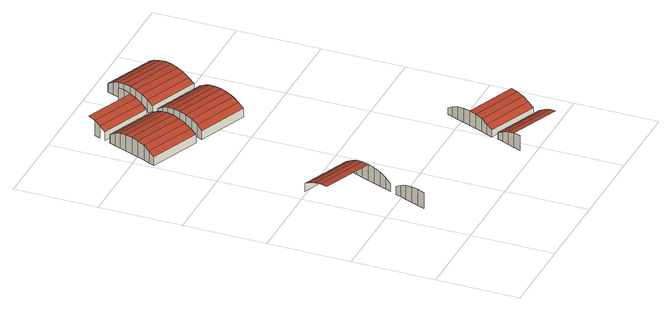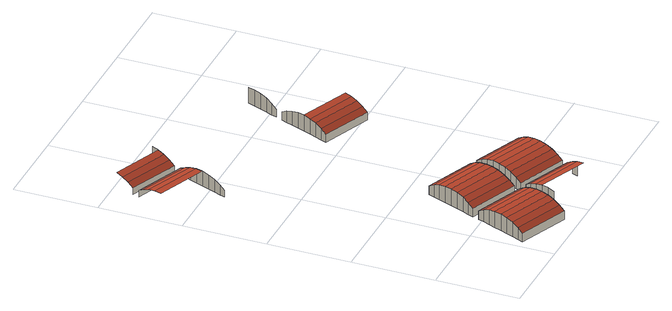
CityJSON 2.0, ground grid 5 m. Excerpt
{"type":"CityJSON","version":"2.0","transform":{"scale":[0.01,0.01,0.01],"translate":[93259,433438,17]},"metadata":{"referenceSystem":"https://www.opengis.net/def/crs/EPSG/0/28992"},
"CityObjects":{
"building1":{"type":"Building","attributes":{"measuredHeight":21.81},"children":["building1-1","building1-2","building1-3"],"geometry":[{"type":"MultiSurface","lod":"2","boundaries":[[[0,1,2,3]],[[3,4,5,0]],[[4,6,7,5]],[[6,8,9,7]],[[8,10,11,9]],[[12,13,14,15]],[[16,17,18,19]],[[15,14,20,21]],[[22,16,19,23]],[[21,20,24,25]],[[26,22,23,27]],[[25,24,28,29]],[[30,31,29,28]],[[13,26,27,32]],[[32,33,14,13]],[[33,34,20,14]],[[34,35,24,20]],[[35,30,28,24]],[[36,37,38,39]],[[37,36,40,41]],[[41,40,42,43]],[[43,42,44,45]],[[45,44,46,47]],[[47,46,48,49]],[[40,36,39,50]],[[51,52,53,54]],[[49,48,55,56]],[[42,40,50,57]],[[56,55,58,59]],[[60,61,62,63]],[[44,42,57,64]],[[59,58,65,66]],[[61,67,68,62]],[[69,70,66,65]],[[46,44,64,71]],[[67,72,73,68]],[[74,75,76,77]],[[78,79,80,81]],[[75,74,82,51]],[[71,83,48,46]],[[72,84,85,73]],[[86,78,81,87]],[[51,82,88,52]],[[83,89,55,48]],[[90,85,84,91]],[[92,86,87,93]],[[52,88,94,95]],[[96,60,63,97]],[[89,98,58,55]],[[60,96,99,61]],[[100,90,91,101]],[[102,92,93,103]],[[98,69,65,58]],[[61,99,104,67]],[[105,100,101,106]],[[67,104,107,72]],[[108,109,110,111]],[[112,105,106,113]],[[82,74,77,114]],[[72,107,115,84]],[[109,116,117,110]],[[81,118,119,87]],[[88,82,114,120]],[[121,122,123,124]],[[116,125,126,117]],[[84,115,127,91]],[[87,119,128,93]],[[94,88,120,129]],[[99,96,97,130]],[[122,131,132,123]],[[125,133,134,126]],[[91,127,135,101]],[[93,128,136,103]],[[137,94,129,138]],[[139,102,103,136]],[[104,99,130,140]],[[131,141,142,132]],[[101,135,143,106]],[[144,134,133,145]],[[146,108,111,147]],[[138,148,149,137]],[[107,104,140,150]],[[108,146,151,109]],[[141,152,153,142]],[[106,143,154,113]],[[155,144,145,156]],[[157,112,113,154]],[[115,107,150,158]],[[109,151,159,116]],[[160,153,152,161]],[[162,155,156,163]],[[164,121,124,165]],[[121,164,166,122]],[[116,159,167,125]],[[158,168,127,115]],[[169,162,163,170]],[[122,166,171,131]],[[125,167,172,133]],[[168,173,135,127]],[[131,171,174,141]],[[173,175,143,135]],[[141,174,176,152]],[[175,157,154,143]],[[152,176,177,161]],[[166,164,165,178]],[[161,177,179,180]],[[171,166,178,181]],[[174,171,181,182]],[[176,174,182,183]],[[183,184,177,176]],[[184,185,179,177]],[[185,186,187,179]],[[186,188,189,187]]],"semantics":{"surfaces":[{"type":"WallSurface"},{"type":"RoofSurface"}],"values":[0,0,0,0,0,1,0,1,0,1,0,1,0,0,0,0,0,0,0,1,1,1,1,1,0,0,1,0,1,0,0,1,0,0,0,0,0,0,1,0,0,0,1,0,0,0,1,0,0,1,0,0,0,1,0,1,0,0,0,1,0,1,0,0,0,1,1,0,0,0,0,1,1,0,0,0,0,1,0,0,0,0,1,0,1,0,0,0,1,0,0,0,1,1,0,0,1,1,0,1,0,1,0,1,0,1,0,0,0,0,0,0,0]}}]},
"building1-1":{"type":"BuildingInstallation","parents":["building1"],"geometry":[{"type":"MultiSurface","lod":"2","boundaries":[[[70,190,59,66]],[[83,89,55,48]],[[190,191,56,59]],[[192,193,47,49]],[[89,98,58,55]],[[43,45,194,195]],[[98,69,65,58]],[[46,44,64,71]],[[69,70,66,65]],[[45,47,193,194]],[[71,83,48,46]],[[191,192,49,56]],[[44,42,57,64]],[[41,43,195,196]],[[42,40,50,57]],[[37,41,196,38]],[[40,36,39,50]],[[36,37,38,39]],[[43,42,44,45]],[[37,36,40,41]],[[47,46,48,49]],[[41,40,42,43]],[[56,55,58,59]],[[45,44,46,47]],[[59,58,65,66]],[[49,48,55,56]]],"semantics":{"surfaces":[{"type":"WallSurface"},{"type":"RoofSurface"}],"values":[0,0,0,0,0,0,0,0,0,0,0,0,0,0,0,0,0,0,1,1,1,1,1,1,1,1]}}]},
"building1-2":{"type":"BuildingInstallation","parents":["building1"],"geometry":[{"type":"MultiSurface","lod":"2","boundaries":[[[157,112,113,154]],[[105,100,101,106]],[[175,157,154,143]],[[61,67,68,62]],[[112,105,106,113]],[[100,90,91,101]],[[90,85,84,91]],[[67,72,73,68]],[[96,60,63,97]],[[173,175,143,135]],[[107,104,140,150]],[[158,168,127,115]],[[60,61,62,63]],[[72,84,85,73]],[[115,107,150,158]],[[104,99,130,140]],[[99,96,97,130]],[[168,173,135,127]],[[91,127,135,101]],[[84,115,127,91]],[[67,104,107,72]],[[61,99,104,67]],[[106,143,154,113]],[[72,107,115,84]],[[60,96,99,61]],[[101,135,143,106]]],"semantics":{"surfaces":[{"type":"WallSurface"},{"type":"RoofSurface"}],"values":[0,0,0,0,0,0,0,0,0,0,0,0,0,0,0,0,0,0,1,1,1,1,1,1,1,1]}}]},
"building1-3":{"type":"BuildingInstallation","parents":["building1"],"geometry":[{"type":"MultiSurface","lod":"2","boundaries":[[[186,188,189,187]],[[197,198,199,200]],[[188,197,200,189]],[[198,201,180,199]],[[185,186,187,179]],[[201,160,161,180]],[[160,153,152,161]],[[184,185,179,177]],[[183,184,177,176]],[[141,152,153,142]],[[176,174,182,183]],[[131,141,142,132]],[[174,171,181,182]],[[171,166,178,181]],[[121,122,123,124]],[[166,164,165,178]],[[122,131,132,123]],[[164,121,124,165]],[[122,166,171,131]],[[152,176,177,161]],[[121,164,166,122]],[[161,177,179,180]],[[141,174,176,152]],[[180,179,187,199]],[[199,187,189,200]],[[131,171,174,141]]],"semantics":{"surfaces":[{"type":"WallSurface"},{"type":"RoofSurface"}],"values":[0,0,0,0,0,0,0,0,0,0,0,0,0,0,0,0,0,0,1,1,1,1,1,1,1,1]}}]}
},
"vertices":[
[188,387,189],[170,344,185],[170,344,86],[188,387,86],[205,429,86],[205,429,185],[221,471,86],[221,471,175],[237,509,86],[237,509,158],[251,543,86],[251,543,136],[26,859,189],[328,737,189],[346,780,185],[43,902,185],[279,615,158],[265,581,136],[265,581,86],[279,615,86],[362,821,175],[60,943,175],[295,654,175],[295,654,86],[377,859,158],[75,982,158],[311,695,185],[311,695,86],[391,894,136],[89,1016,136],[391,894,86],[89,1016,86],[328,737,86],[346,780,86],[362,821,86],[377,859,86],[332,1763,139],[29,1885,139],[29,1885,86],[332,1763,86],[346,1798,161],[43,1920,161],[361,1836,178],[58,1958,178],[377,1877,189],[75,1999,189],[395,1920,192],[92,2042,192],[412,1962,189],[109,2084,189],[346,1798,86],[180,2267,163],[196,2305,180],[196,2305,86],[180,2267,86],[429,2004,178],[126,2126,178],[361,1836,86],[444,2042,161],[141,2164,161],[380,1745,141],[394,1779,163],[394,1779,86],[380,1745,86],[377,1877,86],[458,2076,139],[155,2198,139],[409,1818,180],[409,1818,86],[458,2076,86],[155,2198,86],[395,1920,86],[426,1859,190],[426,1859,86],[469,2111,141],[166,2233,141],[166,2233,86],[469,2111,86],[951,132,86],[934,89,86],[934,89,181],[951,132,177],[483,2145,163],[412,1962,86],[443,1902,194],[443,1902,86],[968,173,86],[968,173,167],[499,2183,180],[429,2004,86],[460,1944,86],[460,1944,190],[983,211,86],[983,211,150],[515,2224,190],[212,2346,190],[683,1623,141],[683,1623,86],[444,2042,86],[696,1658,163],[477,1986,86],[477,1986,180],[997,246,86],[997,246,128],[712,1696,180],[492,2024,86],[492,2024,163],[729,1737,190],[1008,287,128],[1022,321,150],[1022,321,86],[1008,287,86],[506,2058,86],[506,2058,141],[483,2145,86],[746,1780,194],[1038,359,167],[1038,359,86],[1254,10,177],[1271,51,167],[499,2183,86],[518,2097,141],[532,2131,163],[532,2131,86],[518,2097,86],[1054,400,177],[1054,400,86],[763,1822,190],[1286,89,150],[515,2224,86],[696,1658,86],[547,2170,180],[547,2170,86],[1071,443,181],[1071,443,86],[779,1864,180],[1300,124,128],[532,2267,194],[532,2267,86],[1300,124,86],[712,1696,86],[563,2211,190],[563,2211,86],[795,1902,163],[1088,486,86],[1088,486,177],[1311,165,128],[1311,165,86],[549,2310,86],[549,2310,190],[729,1737,86],[1325,199,150],[581,2253,194],[581,2253,86],[809,1936,141],[1105,527,86],[1105,527,167],[809,1936,86],[746,1780,86],[1340,237,167],[598,2296,86],[598,2296,190],[1121,565,86],[1121,565,150],[821,1975,141],[821,1975,86],[834,2009,163],[1357,278,177],[763,1822,86],[1134,599,86],[1134,599,128],[850,2048,180],[1374,321,181],[779,1864,86],[866,2089,190],[795,1902,86],[884,2132,194],[901,2174,190],[834,2009,86],[917,2215,180],[615,2337,180],[850,2048,86],[866,2089,86],[884,2132,86],[901,2174,86],[917,2215,86],[933,2254,86],[933,2254,163],[947,2288,86],[947,2288,141],
[141,2164,86],[126,2126,86],[109,2084,86],[92,2042,86],[75,1999,86],[58,1958,86],[43,1920,86],
[644,2410,86],[630,2376,86],[630,2376,163],[644,2410,141],[615,2337,86]
]}
